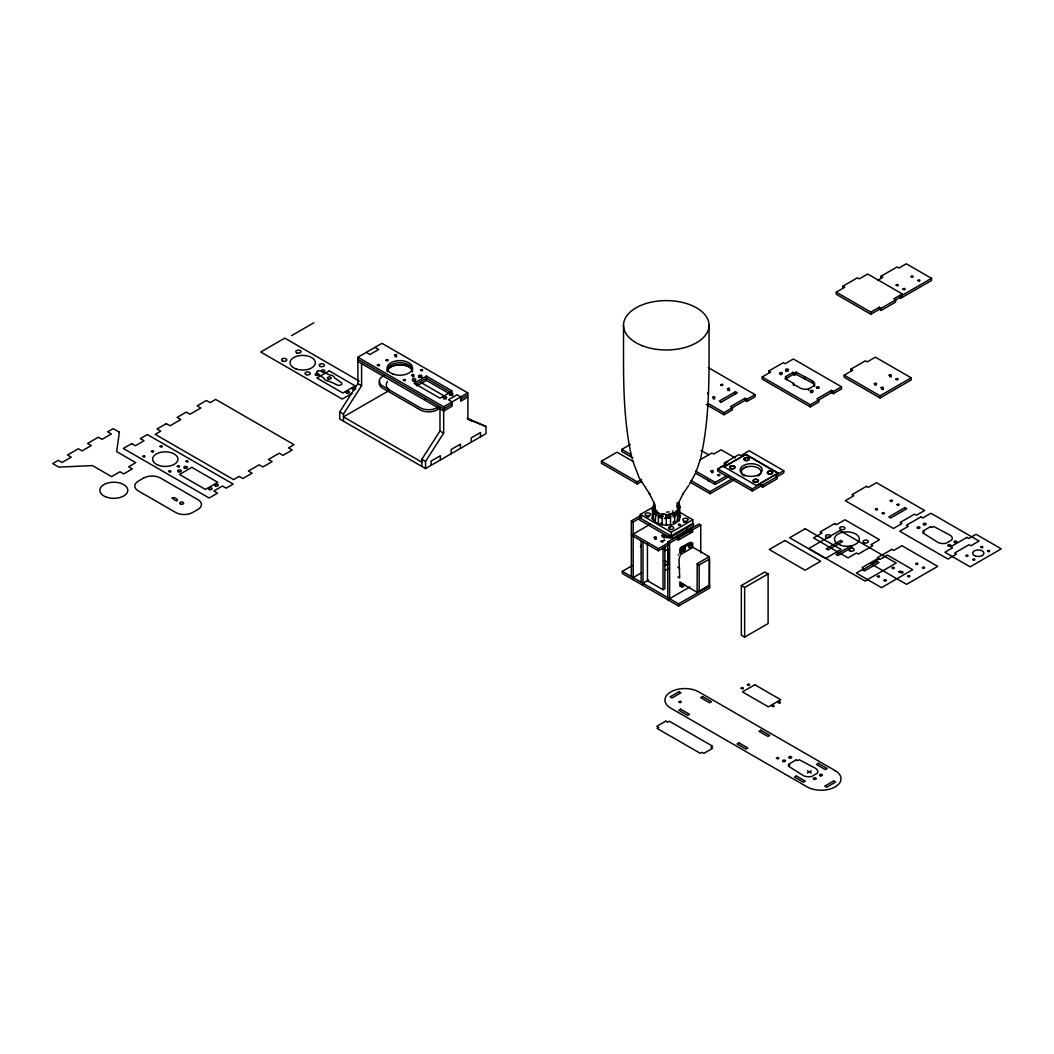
<?xml version="1.0" encoding="UTF-8"?>
<svg xmlns="http://www.w3.org/2000/svg" width="1054" height="1054" viewBox="0 0 1054 1054"><rect width="100%" height="100%" fill="white"/><g stroke="black" fill="none" stroke-linecap="round" stroke-linejoin="round"><path stroke-width="1.5" d="M652.044 518.502L652.808 506.816M666.734 525.103L662.136 524.734L662.149 514.695L663.427 513.706A2.464 1.621 11.1 0 1 663.98 513.706L666.181 514.839M662.136 518.384L662.136 514.839M679.817 507.382L679.817 506.592M623.507 325.291C623.691 369.532 621.952 414.578 631.899 458.003M679.817 507.053L679.804 517.685M653.427 504.971L653.981 502.771M677.999 505.393C676.628 502.284 679.514 508.7 678.236 510.334M678.236 510.479L678.42 509.056M652.887 507.093L653.559 519.951M654.797 506.091L654.165 508.542L655.285 505.419M654.165 506.183L654.152 506.75A11.673 7.114 -0.3 0 0 654.244 507.475L654.31 507.725M652.755 517.264L652.94 515.999M657.525 512.863L657.564 511.928M678.407 511.295L678.236 512.257M675.957 522.758C678.96 519.332 676.286 512.442 678.341 508.081M654.152 508.107L654.257 507.382M699.158 564.904L699.184 591.426L709.54 585.523L709.632 559.028L699.158 564.904L697.195 563.692L709.197 556.683L709.197 585.392L697.181 592.335L681.24 583.152M679.79 517.712L679.369 520.149M654.178 506.025L654.257 505.538A12.187 7.418 -0.6 0 1 654.481 504.826L654.797 504.168M658.302 523.601L655.351 522.283L655.759 511.269L658.263 513.39L658.486 523.68M670.542 514.51L670.502 524.721L671.332 524.852M700.66 458.003C710.607 414.578 708.855 369.532 709.052 325.291M684.586 547.237L683.967 549.766L684.586 549.437M700.159 459.939L696.193 471.586M673.98 524.022C674.27 521.849 676.905 510.031 671.279 513.522A1.871 1.397 -33.7 0 0 670.911 513.825L670.634 514.286M654.494 508.423L655.074 507.461L654.639 508.147M679.303 520.795L677.248 521.875M695.469 473.272L689.54 484.155M678.631 502.679L683.308 493.325L682.729 494.273L688.736 485.446M679.303 504.365L679.158 506.776M654.56 506.513L654.877 505.96M673.019 513.417L673.664 513.127A13.491 8.037 -1.7 0 0 674.296 512.824L677.682 509.793M467.212 418.254L486.039 426.501L486.039 433.629L425.539 468.556L339.731 419.018L339.731 411.89L357.886 383.59L357.886 357.227L381.956 343.327L467.765 392.865L467.765 397.134M343.446 421.152L343.446 414.024L361.588 385.738L361.588 363.643M421.837 466.421L421.837 459.294L439.979 430.994L439.979 408.899M425.539 468.556L425.539 461.428L443.681 433.128L443.681 406.765L357.886 357.227M677.05 512.6L676.22 513.417M677.169 512.297L675.746 513.799M677.169 514.22L673.032 517.106M673.967 524.049L671.358 524.852M678.42 509.438L679.132 509.622L679.145 519.727M676.075 513.39L674.863 514.405M641.346 545.037L640.424 546.552L641.346 547.184M675.574 513.772L674.283 514.734A13.491 8.05 -1.6 0 1 673.677 515.05L673.019 515.34M679.817 517.264L680.502 515.959L679.25 514.932M291.589 335.62L313.815 322.801M352.115 393.34L342.207 399.058L260.72 352.023L284.804 338.123L359.256 381.113M383.735 375.791L382.734 376.37A11.923 6.877 0 0 0 382.734 386.107L420.19 407.74A11.923 6.877 0 0 0 437.054 407.74L438.056 407.16M389.124 390.507L343.446 416.883L421.837 462.139M426.409 376.107L414.064 383.234L439.979 398.201L452.324 391.074L426.409 376.107L426.409 380.389L449.597 393.774M415.434 384.578L426.409 378.254L450.967 392.431M416.804 385.935L426.409 380.389M449.584 394.802L452.324 393.221M440.071 408.135L437.054 409.874A11.923 6.877 0 0 1 420.19 409.874L382.734 388.254A11.923 6.877 0 0 1 379.809 381.298M443.681 406.765L467.765 392.865M452.087 404.051L443.681 408.899L357.886 359.361M460.73 399.058L467.765 395M842.884 288.335L842.884 286.187L857.389 277.821L859.247 278.888L867.719 274L902.29 293.947L902.29 296.095L881.157 308.282L879.313 307.215L870.841 312.116L836.27 292.156L836.27 294.29L870.841 314.25L879.313 309.362L881.157 310.429L895.663 302.05L895.663 299.916L893.818 298.849L902.29 293.947M836.27 292.156L844.741 287.268L842.884 286.187M880.96 278.401L880.96 276.267L897.099 266.952L898.943 268.019L906.308 263.777L931.552 278.348L931.552 280.483L900.393 298.466L900.393 296.332L931.552 278.348M877.705 280.285L882.817 277.334L880.96 276.267M641.543 481.559L637.288 484.01L601.439 463.312L601.439 461.178L617.012 452.179L633.559 461.731M632.835 457.923L621.807 451.547L621.807 449.412L630.305 444.511M768.814 373.156L768.814 371.008L783.32 362.642L785.177 363.709L793.346 358.992L841.5 386.778L841.5 388.926L833.319 393.643L831.474 392.575L810.342 404.776L762.187 376.976L762.187 379.111L810.342 406.91L818.813 402.022L818.813 399.874L816.955 398.807L831.474 390.441L833.319 391.508L841.5 386.778M720.633 402.457L737.273 392.852L735.415 391.785L719.289 401.087L721.147 402.167M762.187 376.976L770.672 372.075L768.814 371.008M708.341 403.616L723.927 412.615L745.046 400.415L746.904 401.482L755.072 396.765L755.072 394.631L746.904 399.347L745.046 398.28L730.541 406.646L732.398 407.727L732.398 409.861L723.927 414.749L706.114 404.472M793.557 385.566L793.557 383.432L792.885 383.814L800.513 388.228A8.221 4.743 0 0 0 808.444 389.005L814.189 385.685A8.168 4.717 0 0 0 812.344 380.797L796.086 372.194L794.479 373.116L793.082 372.312L785.309 376.805L786.692 377.609L786.692 379.756L785.309 378.939L793.082 374.46L794.479 375.264L796.086 374.328L812.344 382.945A8.168 4.717 0 0 1 814.663 386.238M786.692 377.609L785.098 378.544L793.557 383.432M601.439 461.178L637.288 481.876L641.543 479.425M850.841 369.19L865.347 360.811L867.205 361.878L875.373 357.161L911.183 377.833L911.183 379.967L880.024 397.964L844.214 377.292L844.214 375.145L852.699 370.257L850.841 369.19L850.841 371.324M699.816 459.966L711.911 452.983L713.756 454.05L721.12 449.808L735.152 457.897M724.375 465.104L724.375 462.956L738.88 454.59L740.725 455.657L749.196 450.756L783.768 470.716L783.768 472.864L762.635 485.051L760.79 483.984L752.319 488.872L717.748 468.925L717.748 471.059L752.319 491.019L760.79 486.131L762.635 487.198L777.141 478.819L777.141 476.685L775.296 475.617L783.768 470.716M717.748 468.925L726.219 464.023L724.375 462.956M640.358 518.001L640.358 514.444L653.322 506.961M724.164 466.751L745.745 454.3L778.115 473.167L756.548 485.63L724.164 466.935L745.745 454.472L778.115 473.167M631.333 520.953L639.804 516.065L641.649 517.132L633.177 522.02L631.333 520.953L631.333 576.551M695.574 471.033L715.205 482.363L726.535 475.815M695.574 473.167L715.205 484.497L729.368 476.329M742.108 468.964L746.364 466.514M650.252 524.22L633.177 534.075L658.421 548.647L668.328 542.929M690.976 480.545L710.106 491.599L731.344 479.333M690.396 482.35L710.106 493.733L734.177 479.833M844.214 375.145L880.024 395.817L911.183 377.833M671.214 532.257L692.821 519.78L692.821 523.351L671.214 535.827L671.214 532.257L640.358 514.444M778.115 472.996L756.548 485.63M671.978 536.486L693.545 524.022L693.545 526.275L671.978 538.726L639.594 520.03L639.594 517.791L671.978 536.486L671.978 538.726M667.749 599.713L667.749 541.98L698.907 523.996L700.752 525.063L700.752 552.863M676.826 538.014L689.566 530.663L689.566 532.797M667.749 541.98L669.606 543.047L690.726 530.847L692.583 531.914L692.583 529.78L700.752 525.063M622.308 571.347L678.618 603.85L709.777 585.866L709.777 588L678.618 605.997L622.308 573.481L622.308 571.347L632.216 565.616M631.333 535.142L658.421 550.781L669.013 544.668M692.583 531.914L678.078 540.294L678.078 538.159L676.22 537.092M690.91 543.548L690.91 544.404A1.924 1.107 -60 0 1 691.16 546.591A1.924 1.107 -60 0 1 689.118 547.764A1.924 1.107 -60 0 1 689.369 545.287L689.369 544.444L684.744 547.118L684.744 547.961A1.924 1.107 -60 0 1 684.981 550.148A1.924 1.107 -60 0 1 682.952 551.334A1.924 1.107 -60 0 1 683.19 548.857L681.648 547.118L679.883 548.502L679.804 553.245L681.345 554.101L692.768 547.5L692.676 542.889L690.91 543.548L689.369 542.665L689.369 543.508A1.924 1.107 -60 0 1 689.909 544.878A1.924 1.107 -60 0 1 688.723 546.736M682.544 550.293A1.924 1.107 -60 0 0 683.743 548.449A1.924 1.107 -60 0 0 683.19 547.079L683.19 546.222L687.827 543.548L689.369 544.444M689.369 542.665L691.213 542.309M683.19 548.014L681.424 549.384L681.345 554.101M633.177 577.618L641.649 572.73M642.993 583.284L648.632 580.016M665.97 570.016L668.684 568.435M677.841 576.96L679.698 578.027L679.013 559.845A8.221 4.743 -60 0 1 680.278 555.577M663.032 589.7L664.876 588.619L664.876 547.224L663.032 548.291L663.032 589.7L647.446 580.701L647.446 544.075M683.19 586.538L681.53 587.302L681.345 582.875L679.804 581.94L679.883 586.314L681.648 585.655L683.19 586.538L683.19 585.695A1.924 1.107 -60 0 1 682.952 583.508M689.948 586.907L669.606 598.646L669.606 543.047M741.331 585.55L764.782 572.006L768.102 573.916L768.102 623.573L744.638 637.117L741.331 635.193L741.331 585.55L744.638 587.46L768.102 573.916M807.351 773.017L811.237 770.777M673.032 515.182L674.679 514.365M675.93 522.771L674.823 523.351M412.272 376.792L414.117 376.792M727.827 390.467L729.75 390.507M654.547 539.121L656.405 539.121M679.316 504.339L679.804 506.131M697.208 563.785L697.116 592.308M395.066 356.779L396.752 356.779M707.88 394.117L707.774 392.826M672.584 513.588L671.885 513.838M673.163 510.913L672.36 511.203M713.189 398.926L714.678 398.926M889.668 376.792L891.144 376.792M881.645 389.269L883.463 389.453M671.411 513.983L665.496 514.774M711.634 472.706L712.899 472.706M668.908 516.46C674.626 515.485 663.612 517.171 666.55 516.684M670.687 517.883L664.442 518.436L665.232 518.463M646.629 516.644L646.84 516.592A2.622 1.515 0 0 1 648.75 516.605M670.687 514.181L668.908 514.536M670.687 516.104L669.936 516.276M652.927 509.082L652.004 509.82L652.953 510.531M669.936 518.054L668.644 518.278M670.502 524.721L666.76 525.103M875.189 385.25L875.993 385.25M668.644 516.355L669.936 516.131L666.813 516.684M669.013 527.553L669.817 527.435M668.579 527.883L669.857 527.698M669.277 511.915L666.457 512.125M658.289 515.024L659.106 515.38A13.623 7.602 -1.7 0 0 659.764 515.63L663.401 516.42M657.894 513.061L663.401 514.642M662.637 518.239L659.764 517.54A13.623 7.589 -1.6 0 1 659.119 517.303L658.289 516.947M662.136 524.734L658.697 523.759M661.635 516.289L658.486 515.274M727.827 462.047L726.008 462.245L726.153 463.207M653.322 519.662L652.136 518.779M486.039 426.501L467.884 419.163L467.884 397.068L460.73 401.205L460.73 396.923L457.014 394.789L448.385 399.769L452.087 401.917L452.087 406.185L443.681 411.034L357.886 361.496M657.103 511.783L655.206 510.36M708.341 367.648L755.072 394.631M701.121 450.427L708.367 454.617M707.708 480.426L709.553 481.494M621.807 449.412L631.465 454.985M680.476 512.652L692.821 519.78M692.583 529.78L690.726 528.713L690.726 530.847M374.921 347.385L378.623 349.52L369.98 354.513L366.278 352.379M686.773 529.042L689.566 530.663M421.35 382.747L442.416 394.907A11.923 6.877 0 0 1 444.406 396.436M689.369 543.508L690.91 544.404M693.4 547.553L709.276 556.71M687.827 543.548L689.369 545.287M468.081 418.991L472.35 421.455M683.19 546.222L684.744 547.118M683.19 547.079L684.744 547.961M681.648 547.118L683.19 548.857M677.841 567.184L679.698 568.251M664.218 560.385L668.434 562.823L668.434 548.923L664.731 551.058L664.731 547.145M357.886 383.59L361.588 385.738M439.979 430.994L443.681 433.128M683.19 584.759L684.744 585.655L684.744 584.799M681.648 584.799L683.19 585.695M339.731 411.89L343.446 414.024M421.837 459.294L425.539 461.428M807.39 770.79L811.211 773.004M656.049 513.917L655.245 513.193M656.892 511.19L654.389 507.962M655.351 521.901L653.572 519.965M656.049 513.614L655.18 512.718M656.049 511.836L655.18 510.94M656.194 515.511L655.219 514.444M677.287 505.96L677.393 506.263M677.287 507.883L677.775 508.634L677.393 508.028M655.048 510.176L654.376 509.069M655.074 510.808L654.494 509.846M655.074 512.587L654.494 511.612M678.236 507.936L677.682 506.552L678.183 507.791M677.933 507.172L677.169 505.973L678.13 507.475M653.928 502.679L649.251 493.325L649.831 494.273L639.093 477.567L632.4 459.939M654.56 513.311L654.666 513.535A11.686 7.101 0.7 0 0 655.048 514.233M677.182 502.468L677.208 507.04M666.247 515.142L666.247 525.103M881.157 308.282L881.157 310.429M880.024 395.817L880.024 397.964M879.313 307.215L879.313 309.362M870.841 312.116L870.841 314.25M833.319 391.508L833.319 393.643M831.474 390.441L831.474 392.575M812.344 380.797L812.344 382.945M810.342 404.776L810.342 406.91M808.444 389.005L808.444 390.336M805.23 376.686L805.23 378.834M804.545 377.082L804.545 379.216M796.086 372.194L796.086 374.328M794.479 373.116L794.479 375.264M793.082 372.312L793.082 374.46M762.635 485.051L762.635 487.198M760.79 483.984L760.79 486.131M752.319 488.872L752.319 491.019M746.904 399.347L746.904 401.482M745.046 398.28L745.046 400.415M744.638 587.46L744.638 637.117M735.415 391.785L735.415 393.919M723.927 412.615L723.927 414.749M715.205 482.363L715.205 484.497M710.106 491.599L710.106 493.733M678.618 603.85L678.618 605.997M658.421 548.647L658.421 550.781M642.993 541.94L642.993 585.418M641.135 540.873L641.135 582.216M637.288 481.876L637.288 484.01M633.177 522.02L633.177 579.753M480.479 436.843L480.479 432.562L471.217 437.911L471.217 442.179M460.414 448.424L460.414 444.142L451.152 449.491L451.152 453.773M440.348 460.005L440.348 455.723L431.099 461.072L431.099 465.354M719.355 469.333A4.097 2.371 0 0 1 724.203 466.514M669.54 536.921A2.978 1.726 0 0 1 669.092 538.093M664.086 538.093A2.978 1.726 0 0 1 663.796 536.565M669.092 535.959A2.978 1.726 0 0 1 666.062 536.71A2.978 1.726 0 0 1 663.677 535.392M662.492 536.921A4.097 2.371 0 0 1 662.808 536.236M687.471 545.023A1.924 1.107 -60 0 1 687.827 544.404M681.648 547.961A1.924 1.107 -60 0 0 681.292 548.594A1.423 0.817 -60 0 1 682.887 547.553A1.423 0.817 -60 0 1 682.478 549.595M744.164 476.039A9.855 5.692 0 0 1 744.164 467.989A9.855 5.692 0 0 1 758.116 467.989A9.855 5.692 0 0 1 758.116 476.039M810.763 392.615A1.423 0.817 0 0 1 812.581 392.615M785.862 371.535A1.423 0.817 0 0 1 787.905 371.258M780.632 374.684A1.423 0.817 0 0 1 781.225 374.684M682.939 584.377A1.423 0.817 -60 0 1 682.478 585.089M687.722 544.51A1.423 0.817 -60 0 1 689.118 544.048A1.423 0.817 -60 0 1 688.829 545.827M678.196 554.997A8.221 4.743 -60 0 1 678.433 554.509M661.635 535.946A5.244 3.03 0 0 1 662.241 535.406M664.6 540.294A4.229 2.437 0 0 1 664.231 540.188M668.908 564.628A4.097 2.371 0 0 1 664.652 564.984M664.547 540.373A4.361 2.516 0 0 1 663.994 540.201M668.565 563.903A2.978 1.726 0 0 1 664.587 564.219M646.642 516.855A2.622 1.515 0 0 1 648.645 516.803M684.099 522.27A2.622 1.515 0 0 1 686.786 522.283M677.445 538.093A5.244 3.03 -60 0 1 679.105 538.014M654.956 507.435A14.927 8.313 1.7 0 1 655.272 507.027M683.664 522.217A2.622 1.515 0 0 1 686.773 522.059M675.021 521.071A10.909 6.298 0 0 1 672.821 522.336M661.741 523.021A10.909 6.298 0 0 1 661.056 522.824M354.658 389.651A1.752 1.014 0 0 1 352.194 388.755A1.752 1.014 0 0 1 354.579 387.793A1.752 1.014 0 0 1 355.172 389.44M425.289 399.361A1.95 1.133 0 0 1 424.446 398.899M389.045 389.637A13.965 8.063 0 0 1 387.529 381.456M387.529 369.335A13.965 8.063 0 0 1 399.729 364.631A13.965 8.063 0 0 1 412.483 368.821M418.991 377.53A1.752 1.014 0 0 1 421.837 377.846M412.944 381.034A1.752 1.014 0 0 1 415.171 381.034M449.571 395.579A1.752 1.014 0 0 1 451.178 395.066A1.752 1.014 0 0 1 452.693 395.672M443.681 398.926A1.752 1.014 0 0 1 446.158 398.926M387.569 371.785A12.648 7.299 0 0 1 399.756 362.747A12.648 7.299 0 0 1 412.206 371.667M387.319 371.245A12.648 7.299 0 0 1 400.362 364.895A12.648 7.299 0 0 1 412.496 371.825M679.171 502.89L679.158 505.011L679.171 502.89M678.895 701.898C681.582 704.625 682.162 699.329 678.895 701.845M741.146 688.249C744.164 690.897 744.045 685.64 741.16 688.196M747.312 684.692C750.277 687.366 750.211 682.03 747.326 684.639M772.015 706.075C775.006 708.696 774.782 703.571 772.042 705.969M778.181 702.504C780.869 705.271 781.383 699.869 778.181 702.504M776.416 758.208C779.156 760.909 779.723 755.626 776.429 758.155M680.555 524.76C677.617 527.487 677.735 522.059 680.555 524.76M142.751 456.369C145.004 459.215 146.256 453.971 142.777 456.29M151.394 451.375C153.765 454.261 154.727 448.846 151.394 451.375M160.037 446.382C162.461 449.162 163.317 444.063 160.089 446.237M168.68 471.336C171.012 474.155 172.21 468.925 168.706 471.257M172.197 498.081C180.471 505.314 177.573 495.894 172.21 498.028M177.322 466.342C179.694 469.214 180.642 463.813 177.322 466.342M185.965 461.349C188.837 464.103 188.64 458.872 185.991 461.27M377.319 365.132C379.572 367.978 380.85 362.708 377.345 365.053M385.962 360.139C388.333 363.011 389.295 357.622 385.962 360.139M394.604 355.145C397.174 357.899 397.793 352.827 394.657 355M403.247 380.099C405.948 382.839 406.396 377.622 403.274 380.02M411.89 375.105C414.683 377.885 414.789 372.563 411.89 375.105M420.533 370.112C423.115 372.918 423.603 367.675 420.559 370.046M654.178 537.435C656.761 540.241 657.235 534.997 654.191 537.369M660.963 541.361C663.335 544.246 664.297 538.818 660.963 541.361M712.636 397.332C715.073 400.191 715.995 394.776 712.636 397.332M710.963 471.151C713.321 474.036 714.309 468.622 710.963 471.151M720.659 384.855C723.004 387.753 724.045 382.312 720.659 384.855M717.761 475.077C720.198 477.923 721.107 472.521 717.761 475.077M727.444 388.781C730.185 391.574 730.409 386.199 727.444 388.781M874.293 383.748C876.533 386.594 877.824 381.35 874.306 383.669M881.078 387.674C883.41 390.507 884.583 385.25 881.104 387.595M875.373 509.28C878.074 512.099 878.298 506.75 875.373 509.28M896.15 285.12C898.733 287.913 899.22 282.67 896.177 285.041M889.102 375.198C891.407 378.043 892.554 372.787 889.128 375.119M882.172 513.206C884.873 515.973 885.176 510.729 882.185 513.127M877.284 576.446C879.55 579.292 880.775 574.035 877.31 576.367M902.935 289.033C905.241 291.879 906.4 286.635 902.962 288.967M895.887 379.124C898.14 381.97 899.391 376.726 895.913 379.045M890.195 500.729C892.514 503.548 893.752 498.318 890.208 500.65M910.959 276.57C913.673 279.376 913.871 274.04 910.959 276.57M884.082 580.359C886.374 583.218 887.534 577.948 884.095 580.293M896.98 504.642C899.246 507.501 900.459 502.231 897.007 504.576M917.757 280.483C920.063 283.342 921.196 278.072 917.77 280.404M892.106 567.895C894.464 570.715 895.584 565.458 892.119 567.816M898.891 571.808C901.13 574.667 902.422 569.384 898.917 571.729M900.827 572.282C903.186 575.168 904.227 569.727 900.827 572.282M907.626 576.195C910.063 579.054 910.985 573.639 907.626 576.195M915.649 563.719C917.981 566.551 919.154 561.321 915.662 563.653M922.434 567.645C925.175 570.438 925.412 565.063 922.434 567.645M965.899 555.616C968.692 558.396 968.797 553.073 965.899 555.616M972.697 559.529C975.082 562.414 975.978 556.999 972.697 559.529M980.721 547.066C983.382 549.898 983.659 544.496 980.721 547.066M987.506 550.978C989.851 553.864 990.865 548.449 987.506 550.978M119.365 432.206L116.651 451.599L135.782 462.64L128.628 466.777L132.33 468.911L123.687 473.905L119.985 471.77L111.592 476.606L92.449 465.565L58.879 467.133L52.7 463.562L58.26 460.361L61.962 462.495L71.224 457.159L67.509 455.012L78.312 448.78L82.014 450.914L91.276 445.565L87.574 443.431L98.378 437.199L102.08 439.334L111.342 433.984L107.64 431.85L113.2 428.649L119.365 432.206M131.71 443.615L123.318 448.464L209.114 497.989L217.519 493.153L213.817 491.006L222.447 486.026L226.162 488.16L233.197 484.102L147.389 434.564L140.353 438.622L144.055 440.756L135.413 445.75L131.71 443.615M166.282 423.655L157.02 429.004L160.722 431.139L155.175 434.34L233.566 479.61L239.113 476.395L242.828 478.542L252.077 473.193L248.375 471.046L259.179 464.814L262.881 466.948L272.143 461.612L268.441 459.465L279.244 453.233L282.946 455.368L292.208 450.032L288.506 447.884L294.053 444.683L215.662 399.413L210.102 402.628L206.4 400.494L197.151 405.83L200.853 407.977L190.049 414.209L186.347 412.074L177.085 417.41L180.787 419.558L169.984 425.79L166.282 423.655M317.702 371.153L317.333 371.377A2.622 1.515 0 0 0 317.149 373.393L323.578 377.978A2.622 1.515 0 0 1 324.105 378.636A5.244 3.03 0 0 0 328.216 380.995A2.622 1.515 0 0 1 329.349 381.311L337.293 385.026A2.622 1.515 0 0 0 340.785 384.908L341.153 384.697A2.622 1.515 0 0 0 341.338 382.681L334.908 378.096A2.622 1.515 0 0 1 334.381 377.437A5.244 3.03 0 0 0 330.271 375.066A2.622 1.515 0 0 1 329.138 374.763L321.193 371.048A2.622 1.515 0 0 0 317.702 371.153M143.647 478.055L138.285 481.151A11.923 6.877 0 0 0 138.285 490.887L175.755 512.521A11.923 6.877 0 0 0 192.605 512.521L197.968 509.425A11.923 6.877 0 0 0 197.968 499.688L160.511 478.055A11.923 6.877 0 0 0 143.647 478.055M329.243 370.903L316.898 378.03L342.827 393.01L355.172 385.883L329.243 370.903M191.841 467.344L179.496 474.471L205.411 489.438L217.756 482.31L191.841 467.344M866.441 486.342L851.935 494.721L853.78 495.788L845.308 500.676L893.463 528.476L901.934 523.588L900.076 522.52L914.582 514.141L916.44 515.208L924.608 510.492L876.467 482.692L868.285 487.409L866.441 486.342M784.848 540.518L769.262 549.516L805.124 570.214L820.697 561.215L784.848 540.518M805.216 528.765L789.644 537.751L825.493 558.449L841.066 549.463L805.216 528.765M834.649 523.588L820.131 531.967L821.988 533.034L813.517 537.922L848.088 557.882L856.559 552.994L858.404 554.061L872.91 545.682L871.065 544.615L879.537 539.727L844.965 519.767L836.494 524.655L834.649 523.588M839.88 530.544L808.721 548.528L865.044 581.044L896.19 563.06L839.88 530.544M840.723 540.478L826.217 548.844L828.075 549.924L842.581 541.545L840.723 540.478M904.951 507.646L888.825 516.961L890.683 518.028L906.809 508.713L904.951 507.646M850.538 546.13L836.033 554.509L837.877 555.577L852.383 547.21L850.538 546.13M920.906 516.908L906.4 525.287L908.245 526.354L899.773 531.242L947.928 559.042L956.4 554.154L954.542 553.087L969.048 544.707L970.905 545.774L979.074 541.058L930.932 513.258L922.751 517.975L920.906 516.908M930.669 526.592L922.882 531.084L924.279 531.888L922.672 532.81L938.086 542.494A8.221 4.743 0 0 0 946.018 543.284L951.775 539.964A8.168 4.717 0 0 0 949.931 535.076L933.66 526.473L932.052 527.395L930.669 526.592M891.895 549.345L877.389 557.711L879.234 558.791L870.762 563.679L906.572 584.351L937.717 566.367L901.921 545.695L893.739 550.412L891.895 549.345M878.232 558.277L862.106 567.592L863.951 568.659L856.296 573.086L881.526 587.658L912.685 569.661L887.442 555.089L880.09 559.345L878.232 558.277M877.152 561.505L862.646 569.871L864.491 570.939L878.996 562.572L877.152 561.505M679.026 691.714L670.081 696.878L671.965 697.959L680.91 692.794L679.026 691.714M966.847 537.448L950.721 546.762L952.566 547.83L944.911 552.256L970.141 566.828L1001.3 548.844L976.057 534.273L968.705 538.515L966.847 537.448M680.634 709.184L678.75 710.277L687.695 715.442L689.579 714.349L680.634 709.184M702.544 696.536L700.66 697.629L709.606 702.794L711.49 701.7L702.544 696.536M665.785 721.134L656.84 726.298L658.724 727.379L657.024 728.367L700.225 753.307L701.924 752.332L703.808 753.412L712.754 748.248L710.87 747.167L712.57 746.179L669.369 721.239L667.669 722.214L665.785 721.134M754.796 684.744L742.451 691.872L768.379 706.839L780.724 699.711L754.796 684.744M738.946 742.859L737.075 743.94L746.021 749.104L747.892 748.024L738.946 742.859M760.856 730.211L758.985 731.292L767.931 736.456L769.802 735.376L760.856 730.211M796.218 759.842L788.432 764.321L789.828 765.125L788.221 766.06L803.635 775.744A8.221 4.743 0 0 0 811.567 776.521L817.324 773.201A8.168 4.717 0 0 0 815.48 768.326L799.209 759.71L797.601 760.645L796.218 759.842M796.363 775.994L794.479 777.088L803.425 782.252L805.309 781.159L796.363 775.994M818.273 763.346L816.389 764.44L825.335 769.604L827.219 768.511L818.273 763.346M833.688 781.001L824.742 786.165L826.626 787.259L835.572 782.094L833.688 781.001M670.766 529.477L669.975 529.319A2.622 1.515 0 0 1 669.606 526.789A2.622 1.515 0 0 1 673.756 527.619A2.622 1.515 0 0 1 670.766 529.477M835.203 770.658L698.842 691.925A19.868 11.462 0 0 0 670.752 691.925A19.868 11.462 0 0 0 670.752 708.143L807.114 786.877A19.868 11.462 0 0 0 835.203 786.877A19.868 11.462 0 0 0 835.203 770.658M687.84 519.214L687.722 519.069A2.622 1.515 0 0 0 683.348 518.858A2.622 1.515 0 0 0 684.784 521.256A2.622 1.515 0 0 0 687.999 519.53L687.84 519.214M645.456 515.156L645.18 514.695A2.622 1.515 0 0 1 648.394 512.969A2.622 1.515 0 0 1 649.831 515.366A2.622 1.515 0 0 1 645.456 515.156M840.697 545.274A12.424 7.18 0 0 0 859.339 539.055A12.424 7.18 0 0 0 840.697 532.837A12.424 7.18 0 0 0 840.697 545.274M975.477 556.038A5.652 3.267 0 0 0 983.949 553.205A5.652 3.267 0 0 0 975.477 550.386A5.652 3.267 0 0 0 975.477 556.038M664.863 537.263A4.097 2.371 0 0 0 669.857 536.539A4.15 2.398 0 0 1 664.771 537.184A4.097 2.371 0 0 1 662.571 534.615A4.15 2.398 0 0 0 664.771 537.184M864.359 542.823A2.622 1.515 0 0 0 868.364 541.598A2.622 1.515 0 0 0 864.53 540.201A2.622 1.515 0 0 0 864.359 542.823M850.156 551.018A2.622 1.515 0 0 0 854.175 549.793A2.622 1.515 0 0 0 850.328 548.409A2.622 1.515 0 0 0 850.156 551.018M826.705 537.474A2.622 1.515 0 0 0 830.71 536.249A2.622 1.515 0 0 0 826.876 534.865A2.622 1.515 0 0 0 826.705 537.474M840.894 529.451A2.622 1.515 0 0 0 844.913 528.238A2.622 1.515 0 0 0 841.066 526.842A2.622 1.515 0 0 0 840.894 529.451M745.639 475.538A10.988 6.35 0 0 0 762.134 470.044A10.988 6.35 0 0 0 745.639 464.55A10.988 6.35 0 0 0 745.639 475.538M730.936 468.648A2.622 1.515 0 0 0 734.941 467.423A2.622 1.515 0 0 0 731.107 466.026A2.622 1.515 0 0 0 730.936 468.648M745.125 460.453A2.622 1.515 0 0 0 749.144 459.228A2.622 1.515 0 0 0 745.31 457.831A2.622 1.515 0 0 0 745.125 460.453M754.387 482.192A2.622 1.515 0 0 0 758.406 480.967A2.622 1.515 0 0 0 754.559 479.57A2.622 1.515 0 0 0 754.387 482.192M768.59 473.997A2.622 1.515 0 0 0 772.595 472.772A2.622 1.515 0 0 0 768.761 471.375A2.622 1.515 0 0 0 768.59 473.997M730.936 468.477A2.622 1.515 0 0 0 734.941 467.251A2.622 1.515 0 0 0 731.107 465.855A2.622 1.515 0 0 0 730.936 468.477M745.125 460.269A2.622 1.515 0 0 0 749.144 459.057A2.622 1.515 0 0 0 745.31 457.66A2.622 1.515 0 0 0 745.125 460.269M754.387 482.021A2.622 1.515 0 0 0 758.406 480.795A2.622 1.515 0 0 0 754.559 479.399A2.622 1.515 0 0 0 754.387 482.021M768.59 473.813A2.622 1.515 0 0 0 772.595 472.6A2.622 1.515 0 0 0 768.761 471.204A2.622 1.515 0 0 0 768.59 473.813M954.595 542.481A1.423 0.817 0 0 0 956.848 541.901A1.423 0.817 0 0 0 954.845 541.058A1.423 0.817 0 0 0 954.595 542.481M917.678 528.291A1.423 0.817 0 0 0 919.931 527.711A1.423 0.817 0 0 0 917.929 526.881A1.423 0.817 0 0 0 917.678 528.291M923.976 524.773A1.423 0.817 0 0 0 926.11 524.062A1.423 0.817 0 0 0 923.976 523.351A1.423 0.817 0 0 0 923.976 524.773M948.547 546.091A1.423 0.817 0 0 0 950.682 545.379A1.423 0.817 0 0 0 948.547 544.668A1.423 0.817 0 0 0 948.547 546.091M810.961 391.811A1.423 0.817 0 0 0 813.095 391.1A1.423 0.817 0 0 0 810.961 390.388A1.423 0.817 0 0 0 810.961 391.811M786.389 370.507A1.423 0.817 0 0 0 788.524 369.796A1.423 0.817 0 0 0 786.389 369.084A1.423 0.817 0 0 0 786.389 370.507M780.223 374.065A1.423 0.817 0 0 0 782.358 373.353A1.423 0.817 0 0 0 780.223 372.642A1.423 0.817 0 0 0 780.223 374.065M817.127 388.254A1.423 0.817 0 0 0 819.261 387.543A1.423 0.817 0 0 0 817.127 386.831A1.423 0.817 0 0 0 817.127 388.254M820.262 775.77A1.423 0.817 0 0 0 822.397 775.059A1.423 0.817 0 0 0 820.262 774.347A1.423 0.817 0 0 0 820.262 775.77M783.267 761.555A1.423 0.817 0 0 0 785.48 760.935A1.423 0.817 0 0 0 783.438 760.132A1.423 0.817 0 0 0 783.267 761.555M789.433 757.997A1.423 0.817 0 0 0 791.659 757.365A1.423 0.817 0 0 0 789.617 756.574A1.423 0.817 0 0 0 789.433 757.997M814.004 779.301A1.423 0.817 0 0 0 816.218 778.682A1.423 0.817 0 0 0 814.175 777.878A1.423 0.817 0 0 0 814.004 779.301M642.308 345.738A42.779 24.69 0 0 0 708.947 327.043A42.779 24.69 0 0 0 647.591 303.078A42.779 24.69 0 0 0 642.308 345.738M322.195 371.785A1.752 1.014 0 0 0 324.816 370.903A1.752 1.014 0 0 0 322.195 370.033A1.752 1.014 0 0 0 322.195 371.785M316.029 375.343A1.752 1.014 0 0 0 318.637 374.473A1.752 1.014 0 0 0 316.029 373.603A1.752 1.014 0 0 0 316.029 375.343M346.779 393.129A1.752 1.014 0 0 0 349.506 392.365A1.752 1.014 0 0 0 347.003 391.39A1.752 1.014 0 0 0 346.779 393.129M296.925 352.919A2.622 1.515 0 0 0 300.996 351.759A2.622 1.515 0 0 0 297.215 350.31A2.622 1.515 0 0 0 296.925 352.919M320.376 366.463A2.622 1.515 0 0 0 324.448 365.303A2.622 1.515 0 0 0 320.679 363.854A2.622 1.515 0 0 0 320.376 366.463M306.187 374.657A2.622 1.515 0 0 0 310.245 373.498A2.622 1.515 0 0 0 306.477 372.049A2.622 1.515 0 0 0 306.187 374.657M282.722 361.114A2.622 1.515 0 0 0 286.793 359.954A2.622 1.515 0 0 0 283.025 358.505A2.622 1.515 0 0 0 282.722 361.114M295.95 368.887A12.648 7.299 0 0 0 315.344 362.998A12.648 7.299 0 0 0 296.806 356.252A12.648 7.299 0 0 0 295.95 368.887M328.202 378.992A1.95 1.133 0 0 0 331.193 378.07A1.95 1.133 0 0 0 328.321 377.042A1.95 1.133 0 0 0 328.202 378.992M419.36 376.989A1.752 1.014 0 0 0 421.982 376.107A1.752 1.014 0 0 0 419.36 375.237A1.752 1.014 0 0 0 419.36 376.989M413.181 380.547A1.752 1.014 0 0 0 415.803 379.677A1.752 1.014 0 0 0 413.181 378.808A1.752 1.014 0 0 0 413.181 380.547M450.216 394.802A1.752 1.014 0 0 0 452.838 393.932A1.752 1.014 0 0 0 450.216 393.063A1.752 1.014 0 0 0 450.216 394.802M444.05 398.372A1.752 1.014 0 0 0 446.672 397.49A1.752 1.014 0 0 0 444.05 396.62A1.752 1.014 0 0 0 444.05 398.372M393.102 374.091A12.648 7.299 0 0 0 412.496 368.202A12.648 7.299 0 0 0 393.972 361.443A12.648 7.299 0 0 0 393.102 374.091M184.634 468.16A1.752 1.014 0 0 0 187.401 467.449A1.752 1.014 0 0 0 184.951 466.421A1.752 1.014 0 0 0 184.634 468.16M178.613 471.784A1.752 1.014 0 0 0 181.235 470.914A1.752 1.014 0 0 0 178.613 470.031A1.752 1.014 0 0 0 178.613 471.784M215.503 485.986A1.752 1.014 0 0 0 218.257 485.275A1.752 1.014 0 0 0 215.82 484.247A1.752 1.014 0 0 0 215.503 485.986M209.482 489.596A1.752 1.014 0 0 0 212.104 488.727A1.752 1.014 0 0 0 209.482 487.857A1.752 1.014 0 0 0 209.482 489.596M158.535 465.328A12.648 7.299 0 0 0 177.928 459.439A12.648 7.299 0 0 0 159.404 452.68A12.648 7.299 0 0 0 158.535 465.328M180.642 504.075A1.95 1.133 0 0 0 183.659 503.193A1.95 1.133 0 0 0 180.827 502.126A1.95 1.133 0 0 0 180.642 504.075M106.823 497.277A13.965 8.063 0 0 0 127.784 490.294A13.965 8.063 0 0 0 106.823 483.312A13.965 8.063 0 0 0 106.823 497.277"/></g></svg>
